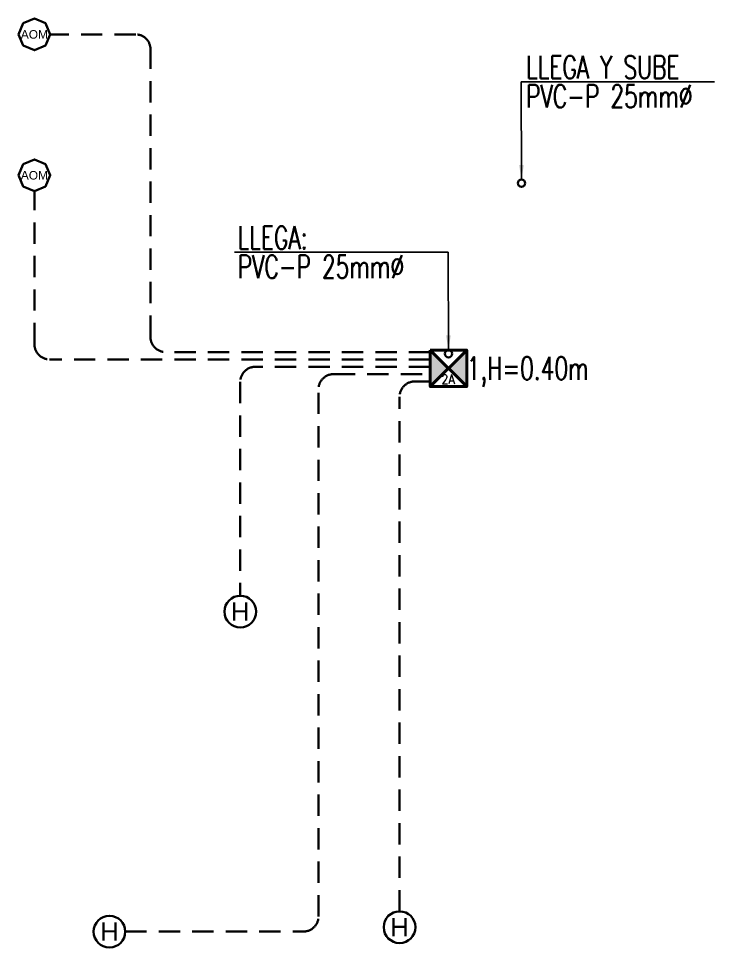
# Model space of a CAD drawing. Header units: millimetres. Extents: x 4 to 46, y -96 to 34.
# Drawn here: x 23.32 to 29.03, y -75.18 to -67.55 of the extents above; entities that cross this region are included whole.
import ezdxf
from ezdxf.enums import TextEntityAlignment as Align

# ---------------------------------------------------------------- set-up
doc = ezdxf.new("R2010")
doc.units = ezdxf.units.MM
doc.linetypes.add('DASHED', pattern=[0.75, 0.5, -0.25])
for name, color, linetype, lineweight in [('MQ.CAJA PASO TELECOMUNICACIONES', 94, 'Continuous', 40), ('MQ.CANALI DYA', 150, 'Continuous', 30), ('MQ.CIRCUITO TOMACORRIENTE TECHO', 7, 'Continuous', 30), ('MQ.DETECTOR HUMO', 150, 'Continuous', 30), ('MQ.FLECHAS', 135, 'Continuous', 15), ('MQ.TEXTO GENERAL', 7, 'Continuous', 40)]:
    doc.layers.add(name, color=color, linetype=linetype, lineweight=lineweight)
doc.styles.add('MQTEXTO', font='romans.shx')
doc.styles.get("Standard").update_dxf_attribs({"font": 'arial.ttf'})
doc.dimstyles.new('ISO-25', dxfattribs={"dimtxt": 2.5, "dimasz": 2.5, "dimexe": 1.25, "dimexo": 0.625, "dimtad": 1, "dimtxsty": 'Standard', "dimcen": 2.5, "dimadec": 0, "dimazin": 0, "dimtfac": 1, "dimtmove": 0, "dimatfit": 3, "dimfxl": 1, "dimarcsym": 0})

# ---------------------------------------------------------------- blocks, each defined once
blk = doc.blocks.new('DETECTOR DE HUMO 1 EN 75')
at = {"layer": 'MQ.DETECTOR HUMO'}
blk.add_circle((0, 0.13), 0.13, dxfattribs=at)
blk.add_text('H', height=0.15, rotation=180, dxfattribs=at).set_placement((0, 0.13), align=Align.MIDDLE_CENTER)
blk = doc.blocks.new('C.C.(2A) 250x250x125 1 EN 75')
at = {"layer": 'MQ.CAJA PASO TELECOMUNICACIONES'}
h = blk.add_hatch(color=256, dxfattribs=at)
h.dxf.hatch_style = 1
h.paths.add_polyline_path([(0, 0), (0.15, 0.15), (0, 0.3)])
h.paths.add_polyline_path([(0.15, 0.15), (0.3, 0), (0.3, 0.3)])
for p, q in [((0.3, 0.3), (0, 0)), ((0, 0.3), (0.3, 0))]:
    blk.add_line(p, q, dxfattribs=at)
blk.add_lwpolyline([(0, 0.3), (0.3, 0.3), (0.3, 0), (0, 0)], close=True, dxfattribs=at)
at = {"layer": 'DEFPOINTS', "style": 'MQTEXTO', "width": 0.9}
blk.add_text('2A', height=0.075, dxfattribs=at).set_placement((0.0917, 0.0608), align=Align.MIDDLE_LEFT)

msp = doc.modelspace()

# ---------------------------------------------------------------- linework, layer by layer
at = {"layer": 'MQ.CANALI DYA', "linetype": 'DASHED', "ltscale": 0.35, "elevation": 0}
for points in [[(26.7, -70.2911), (24.5274, -70.2911, -0.414214), (24.4024, -70.1661), (24.4024, -67.8031, 0.414214), (24.2824, -67.6831), (23.5797, -67.6831)], [(26.7, -70.3515), (23.5747, -70.3515, -0.414214), (23.4497, -70.2265), (23.4497, -68.9698)], [(26.7, -70.4119), (25.2652, -70.4119, 0.414214), (25.1402, -70.5369), (25.1402, -72.2924)], [(24.1966, -75.05), (25.6578, -75.05, 0.414214), (25.7828, -74.925), (25.7828, -70.5973, -0.414214), (25.9078, -70.4723), (26.7, -70.4723)], [(26.4484, -74.8838), (26.4484, -70.6578, -0.414214), (26.5734, -70.5328), (26.7, -70.5328)]]:
    msp.add_lwpolyline(points, format="xyb", dxfattribs=at)
at = {"layer": 'MQ.CIRCUITO TOMACORRIENTE TECHO', "ltscale": 0.3}
for centre in [(27.45, -68.905, 0), (26.85, -70.305, 0)]:
    msp.add_circle(centre, 0.03, dxfattribs=at)
at = {"layer": 'MQ.DETECTOR HUMO', "elevation": 0}
for points in [[(23.3197, -67.6831), (23.3578, -67.5912), (23.4497, -67.5531), (23.5417, -67.5912), (23.5797, -67.6831), (23.5417, -67.7751), (23.4497, -67.8131), (23.3578, -67.7751), (23.3197, -67.6831)], [(23.3197, -68.8398), (23.3578, -68.7479), (23.4497, -68.7098), (23.5417, -68.7479), (23.5797, -68.8398), (23.5417, -68.9317), (23.4497, -68.9698), (23.3578, -68.9317), (23.3197, -68.8398)]]:
    msp.add_lwpolyline(points, dxfattribs=at)

# ---------------------------------------------------------------- block references
at = {"layer": 'MQ.CAJA PASO TELECOMUNICACIONES'}
msp.add_blockref('C.C.(2A) 250x250x125 1 EN 75', (26.7, -70.575, 0), dxfattribs=at)
at = {"layer": 'MQ.DETECTOR HUMO', "rotation": 180}
for p in [(25.14, -72.2924), (26.4481, -74.8838), (24.0663, -74.92)]:
    msp.add_blockref('DETECTOR DE HUMO 1 EN 75', p, dxfattribs=at)

# ---------------------------------------------------------------- texts
at = {"layer": 'MQ.DETECTOR HUMO'}
for p in [(23.4497, -67.6831, 0), (23.4497, -68.8398, 0)]:
    msp.add_text('AOM', height=0.07, dxfattribs=at).set_placement(p, align=Align.MIDDLE_CENTER)
at = {"layer": 'MQ.TEXTO GENERAL', "style": 'MQTEXTO', "width": 0.7}
for s, p in [('LLEGA Y SUBE', (27.4879, -67.9524, 0)), ('LLEGA:', (25.1192, -69.3524, 0))]:
    msp.add_text(s, height=0.1875, rotation=360, dxfattribs=at).set_placement(p, align=Align.MIDDLE_LEFT)
for s, p in [('PVC-P 25mm%%C', (27.4879, -68.1904, 0)), ('PVC-P 25mm%%C', (25.1192, -69.5904, 0)), ('1,H=0.40m', (27, -70.425, 0))]:
    msp.add_text(s, height=0.1875, dxfattribs=at).set_placement(p, align=Align.MIDDLE_LEFT)

# ---------------------------------------------------------------- leaders
at = {"layer": 'MQ.FLECHAS'}
for points in [[(27.45, -68.875, 0), (27.4463, -68.0714, 0), (29.0341, -68.0714, 0)], [(26.85, -70.275, 0), (26.8463, -69.4714, 0), (25.0942, -69.4714, 0)]]:
    msp.add_leader(points, dimstyle='ISO-25', override={"dimasz": 0.12, "dimfxl": 0.15, "dimfxlon": 1, "dimtzin": 0}, dxfattribs=at)

doc.saveas('drawing.dxf')
